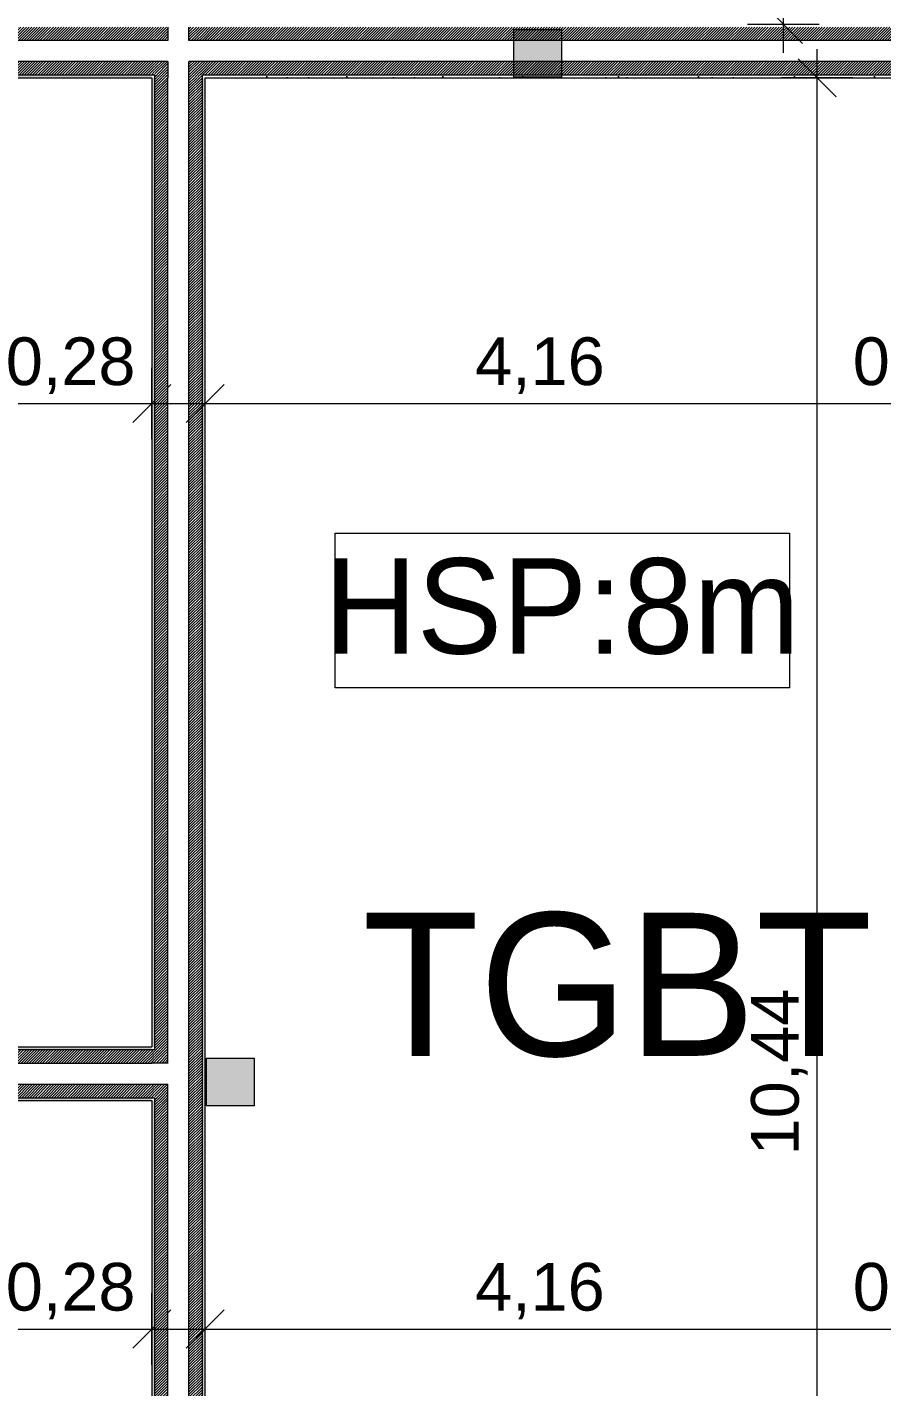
# Model space of a CAD drawing. Header units: millimetres. Extents: x 141848 to 1648660, y -821378 to -151356.
# Drawn here: x 184643 to 189123, y -213036 to -205911 of the extents above; entities that cross this region are included whole.
import ezdxf

# ---------------------------------------------------------------- set-up
doc = ezdxf.new("R2010")
doc.units = ezdxf.units.MM
doc.header["$MEASUREMENT"] = 0
doc.linetypes.add('Wipeout_Contour', pattern=[1000, 0, -1000])
for name, color, linetype in [('Cotations - 1_100', 7, 'Continuous'), ('Hachure', 7, 'Continuous'), ('Nouveau_Co-Structure', 7, 'Continuous')]:
    doc.layers.add(name, color=color, linetype=linetype)
doc.styles.add('STYLE_GENERE_1', font='')
doc.styles.add('STYLE_GENERE_2', font='')
doc.styles.get('STYLE_GENERE_1').set_extended_font_data('Agency FB')
doc.styles.get('STYLE_GENERE_2').set_extended_font_data('Arial')
doc.dimstyles.new('STYLE_GENERE__1', dxfattribs={"dimtxt": 250, "dimasz": 190, "dimexe": 1.25, "dimexo": 0.625, "dimgap": 0, "dimtad": 1, "dimlfac": 0.001, "dimtxsty": 'STYLE_GENERE_2', "dimblk": 'ARROWHEAD_6', "dimblk1": 'ARROWHEAD_6', "dimblk2": 'ARROWHEAD_6', "dimcen": 2.5, "dimse1": 1, "dimse2": 1, "dimclrd": 7, "dimclre": 7, "dimclrt": 7, "dimazin": 3, "dimtfac": 1, "dimtmove": 0, "dimatfit": 3})
doc.dimstyles.new('STYLE_GENERE__2', dxfattribs={"dimtxt": 250, "dimasz": 190, "dimexe": 1.25, "dimexo": 0.625, "dimgap": 0, "dimtad": 1, "dimlfac": 0.001, "dimtxsty": 'STYLE_GENERE_2', "dimblk": 'ARROWHEAD_6', "dimblk1": 'ARROWHEAD_6', "dimblk2": 'ARROWHEAD_6', "dimcen": 2.5, "dimse1": 1, "dimse2": 1, "dimclrd": 7, "dimclre": 7, "dimclrt": 7, "dimazin": 3, "dimtfac": 1, "dimtmove": 0, "dimatfit": 3})
pattern_1 = [(45, (0, 0), (-7.0710678, 7.0710678), [])]
pattern_2 = [(45, (0, 175), (-55.68466, 55.68466), [0, -52.5, 0, -78.75]), (110, (175, 175), (74.000794, 26.934086), [0, -38.5, 0, -66.5])]

# ---------------------------------------------------------------- blocks, each defined once
blk = doc.blocks.new('Mur_8_1', base_point=(185576, -188434))
at = {"color": 254, "linetype": 'Wipeout_Contour', "lineweight": 0, "ltscale": 1108513.257704082}
blk.add_wipeout([(185381, -205980.6), (185491, -205980.6), (185491, -205910.6), (185381, -205910.6)], dxfattribs=at)
at = {"color": 254, "linetype": 'Wipeout_Contour', "lineweight": 0, "ltscale": 1109415.579389121}
blk.add_wipeout([(185491, -206175.6), (185561, -206175.6), (185561, -206160.6), (185491, -206160.6)], dxfattribs=at)
at = {"color": 254, "linetype": 'Wipeout_Contour', "lineweight": 0, "ltscale": 1124060.385624711}
blk.add_wipeout([(185296, -211255.6), (185296, -211270.6), (185311, -211270.6), (185311, -211255.6)], dxfattribs=at)
at = {"color": 254, "linetype": 'Wipeout_Contour', "lineweight": 0, "ltscale": 1132561.79772521}
blk.add_wipeout([(185296, -211535.6), (185296, -216615.6), (185311, -216615.6), (185311, -211535.6)], dxfattribs=at)
at = {"linetype": 'Continuous', "lineweight": 5, "true_color": 0x5f5f5f}
h = blk.add_hatch(dxfattribs=at)
h.set_pattern_fill('Briques_terre_cuite__int_97', color=251, style=0, pattern_type=2)
h.set_pattern_definition(pattern_1)
h.paths.add_polyline_path([(185491, -206175.6), (185561, -206175.6), (185561, -206160.6), (185491, -206160.6)])
h = blk.add_hatch(dxfattribs=at)
h.set_pattern_fill('Enduit_0001', color=251, style=0, pattern_type=2)
h.set_pattern_definition(pattern_2)
h.paths.add_polyline_path([(185296, -211255.6), (185296, -211270.6), (185311, -211270.6), (185311, -211255.6)])
h = blk.add_hatch(dxfattribs=at)
h.set_pattern_fill('Enduit_0001', color=251, style=0, pattern_type=2)
h.set_pattern_definition(pattern_2)
h.paths.add_polyline_path([(185296, -211535.6), (185296, -216615.6), (185311, -216615.6), (185311, -211535.6)])
at = {"color": 7, "linetype": 'Continuous', "lineweight": 5}
for p, q in [((185381, -205910.6), (185381, -205980.6)), ((185491, -205980.6), (185491, -205910.6))]:
    blk.add_line(p, q, dxfattribs=at)
at = {"color": 254, "linetype": 'Wipeout_Contour', "lineweight": 0, "ltscale": 1109174.809711547}
blk.add_wipeout([(185381, -206175.6), (185491, -206175.6), (185491, -206160.6), (185381, -206160.6)], dxfattribs=at)
at = {"color": 254, "linetype": 'Wipeout_Contour', "lineweight": 0, "ltscale": 1125242.242337045}
blk.add_wipeout([(185576, -216615.6), (185576, -206175.6), (185561, -206175.6), (185561, -216615.6)], dxfattribs=at)
at = {"color": 254, "linetype": 'Wipeout_Contour', "lineweight": 0, "ltscale": 1124857.495403426}
blk.add_wipeout([(185296, -211520.6), (185296, -211535.6), (185311, -211535.6), (185311, -211520.6)], dxfattribs=at)
at = {"linetype": 'Continuous', "lineweight": 5, "true_color": 0x5f5f5f}
h = blk.add_hatch(dxfattribs=at)
h.set_pattern_fill('Enduit_0001', color=251, style=0, pattern_type=2)
h.set_pattern_definition(pattern_2)
h.paths.add_polyline_path([(185576, -216615.6), (185576, -206175.6), (185561, -206175.6), (185561, -216615.6)])
h = blk.add_hatch(dxfattribs=at)
h.set_pattern_fill('Enduit_0001', color=251, style=0, pattern_type=2)
h.set_pattern_definition(pattern_2)
h.paths.add_polyline_path([(185296, -211520.6), (185296, -211535.6), (185311, -211535.6), (185311, -211520.6)])
at = {"color": 254, "linetype": 'Wipeout_Contour', "lineweight": 0, "ltscale": 1108934.090127491}
blk.add_wipeout([(185311, -206175.6), (185381, -206175.6), (185381, -206160.6), (185311, -206160.6)], dxfattribs=at)
at = {"linetype": 'Continuous', "lineweight": 5, "true_color": 0x5f5f5f}
h = blk.add_hatch(dxfattribs=at)
h.set_pattern_fill('Briques_terre_cuite__int_97', color=251, style=0, pattern_type=2)
h.set_pattern_definition(pattern_1)
h.paths.add_polyline_path([(185311, -206175.6), (185381, -206175.6), (185381, -206160.6), (185311, -206160.6)])
at = {"color": 254, "linetype": 'Wipeout_Contour', "lineweight": 0, "ltscale": 1109048.424281787}
blk.add_wipeout([(185381, -206160.6), (185491, -206160.6), (185491, -206090.6), (185381, -206090.6)], dxfattribs=at)
at = {"color": 254, "linetype": 'Wipeout_Contour', "lineweight": 0, "ltscale": 1116440.300172366}
blk.add_wipeout([(185311, -211255.6), (185311, -206175.6), (185296, -206175.6), (185296, -211255.6)], dxfattribs=at)
at = {"linetype": 'Continuous', "lineweight": 5, "true_color": 0x5f5f5f}
h = blk.add_hatch(dxfattribs=at)
h.set_pattern_fill('Enduit_0001', color=251, style=0, pattern_type=2)
h.set_pattern_definition(pattern_2)
h.paths.add_polyline_path([(185311, -211255.6), (185311, -206175.6), (185296, -206175.6), (185296, -211255.6)])
at = {"color": 254, "linetype": 'Wipeout_Contour', "lineweight": 0, "ltscale": 1125130.09084485}
blk.add_wipeout([(185561, -216615.6), (185561, -206175.6), (185491, -206175.6), (185491, -216615.6)], dxfattribs=at)
at = {"linetype": 'Continuous', "lineweight": 5, "true_color": 0x5f5f5f}
h = blk.add_hatch(dxfattribs=at)
h.set_pattern_fill('Briques_terre_cuite__int_97', color=251, style=0, pattern_type=2)
h.set_pattern_definition(pattern_1)
h.paths.add_polyline_path([(185561, -216615.6), (185561, -206175.6), (185491, -206175.6), (185491, -216615.6)])
at = {"color": 7, "linetype": 'Continuous', "lineweight": 5}
for p, q in [((185561, -206175.6), (185561, -206160.6)), ((185561, -216615.6), (185561, -206175.6))]:
    blk.add_line(p, q, dxfattribs=at)
at = {"color": 7, "linetype": 'Continuous', "lineweight": 5, "flags": 128}
blk.add_lwpolyline([(185576, -216615.6), (185576, -206175.6)], dxfattribs=at)
at = {"color": 254, "linetype": 'Wipeout_Contour', "lineweight": 0, "ltscale": 1132780.935307262}
blk.add_wipeout([(185381, -211450.6), (185381, -216615.6), (185491, -216615.6), (185491, -211450.6)], dxfattribs=at)
at = {"color": 254, "linetype": 'Wipeout_Contour', "lineweight": 0, "ltscale": 1124808.340555797}
blk.add_wipeout([(185381, -211340.6), (185381, -211450.6), (185491, -211450.6), (185491, -211340.6)], dxfattribs=at)
at = {"color": 254, "linetype": 'Wipeout_Contour', "lineweight": 0, "ltscale": 1132650.509231782}
blk.add_wipeout([(185311, -211520.6), (185311, -216615.6), (185381, -216615.6), (185381, -211520.6)], dxfattribs=at)
at = {"linetype": 'Continuous', "lineweight": 5, "true_color": 0x5f5f5f}
h = blk.add_hatch(dxfattribs=at)
h.set_pattern_fill('Briques_terre_cuite__int_97', color=251, style=0, pattern_type=2)
h.set_pattern_definition(pattern_1)
h.paths.add_polyline_path([(185311, -211520.6), (185311, -216615.6), (185381, -216615.6), (185381, -211520.6)])
at = {"color": 7, "linetype": 'Continuous', "lineweight": 5}
blk.add_line((185491, -216615.6), (185491, -211450.6), dxfattribs=at)
at = {"color": 254, "linetype": 'Wipeout_Contour', "lineweight": 0, "ltscale": 1116920.04347298}
blk.add_wipeout([(185491, -211340.6), (185491, -206175.6), (185381, -206175.6), (185381, -211340.6)], dxfattribs=at)
at = {"color": 7, "linetype": 'Continuous', "lineweight": 5}
for p, q in [((185491, -206160.6), (185491, -206090.6)), ((185491, -206175.6), (185491, -206160.6)), ((185491, -211340.6), (185491, -206175.6)), ((185491, -211450.6), (185491, -211340.6))]:
    blk.add_line(p, q, dxfattribs=at)
at = {"color": 254, "linetype": 'Wipeout_Contour', "lineweight": 0, "ltscale": 1124300.297095052}
blk.add_wipeout([(185311, -211270.6), (185311, -211340.6), (185381, -211340.6), (185381, -211270.6)], dxfattribs=at)
at = {"color": 254, "linetype": 'Wipeout_Contour', "lineweight": 0, "ltscale": 1124841.676206825}
blk.add_wipeout([(185311, -211450.6), (185311, -211520.6), (185381, -211520.6), (185381, -211450.6)], dxfattribs=at)
at = {"linetype": 'Continuous', "lineweight": 5, "true_color": 0x5f5f5f}
h = blk.add_hatch(dxfattribs=at)
h.set_pattern_fill('Briques_terre_cuite__int_97', color=251, style=0, pattern_type=2)
h.set_pattern_definition(pattern_1)
h.paths.add_polyline_path([(185311, -211270.6), (185311, -211340.6), (185381, -211340.6), (185381, -211270.6)])
h = blk.add_hatch(dxfattribs=at)
h.set_pattern_fill('Briques_terre_cuite__int_97', color=251, style=0, pattern_type=2)
h.set_pattern_definition(pattern_1)
h.paths.add_polyline_path([(185311, -211450.6), (185311, -211520.6), (185381, -211520.6), (185381, -211450.6)])
at = {"color": 7, "linetype": 'Continuous', "lineweight": 5}
for p, q in [((185381, -211340.6), (185311, -211340.6)), ((185311, -211450.6), (185381, -211450.6)), ((185381, -211520.6), (185381, -211450.6)), ((185296, -211520.6), (185311, -211520.6)), ((185311, -211520.6), (185311, -216615.6)), ((185381, -216615.6), (185381, -211520.6))]:
    blk.add_line(p, q, dxfattribs=at)
at = {"color": 7, "linetype": 'Continuous', "lineweight": 5, "flags": 128}
blk.add_lwpolyline([(185296, -211535.6), (185296, -216615.6)], dxfattribs=at)
at = {"color": 254, "linetype": 'Wipeout_Contour', "lineweight": 0, "ltscale": 1116575.733191169}
blk.add_wipeout([(185381, -211270.6), (185381, -206175.6), (185311, -206175.6), (185311, -211270.6)], dxfattribs=at)
at = {"linetype": 'Continuous', "lineweight": 5, "true_color": 0x5f5f5f}
h = blk.add_hatch(dxfattribs=at)
h.set_pattern_fill('Briques_terre_cuite__int_97', color=251, style=0, pattern_type=2)
h.set_pattern_definition(pattern_1)
h.paths.add_polyline_path([(185381, -211270.6), (185381, -206175.6), (185311, -206175.6), (185311, -211270.6)])
at = {"color": 7, "linetype": 'Continuous', "lineweight": 5}
for p, q in [((185381, -206090.6), (185381, -206160.6)), ((185311, -206160.6), (185311, -206175.6)), ((185311, -206175.6), (185311, -211270.6)), ((185381, -206160.6), (185381, -206175.6)), ((185381, -211270.6), (185381, -206175.6)), ((185311, -211270.6), (185296, -211270.6)), ((185381, -211340.6), (185381, -211270.6))]:
    blk.add_line(p, q, dxfattribs=at)
at = {"color": 7, "linetype": 'Continuous', "lineweight": 5, "flags": 128}
blk.add_lwpolyline([(185296, -206175.6), (185296, -211255.6)], dxfattribs=at)
blk = doc.blocks.new('Mur_20_1', base_point=(177875.5, -205895.6))
at = {"color": 254, "linetype": 'Wipeout_Contour', "lineweight": 0, "ltscale": 1108272.394434156}
blk.add_wipeout([(185311, -205980.6), (185381, -205980.6), (185381, -205910.6), (185311, -205910.6)], dxfattribs=at)
at = {"color": 254, "linetype": 'Wipeout_Contour', "lineweight": 0, "ltscale": 1117029.776421003}
blk.add_wipeout([(185576, -205910.6), (191696, -205910.6), (191696, -205895.6), (185576, -205895.6)], dxfattribs=at)
at = {"color": 254, "linetype": 'Wipeout_Contour', "lineweight": 0, "ltscale": 1108820.438114642}
blk.add_wipeout([(185296, -206175.6), (185311, -206175.6), (185311, -206160.6), (185296, -206160.6)], dxfattribs=at)
at = {"color": 254, "linetype": 'Wipeout_Contour', "lineweight": 0, "ltscale": 1115149.026821934}
blk.add_wipeout([(185576, -206175.6), (189735.5, -206175.6), (189735.5, -206160.6), (185576, -206160.6)], dxfattribs=at)
at = {"linetype": 'Continuous', "lineweight": 5, "true_color": 0x5f5f5f}
h = blk.add_hatch(dxfattribs=at)
h.set_pattern_fill('Briques_terre_cuite__int_97', color=251, style=0, pattern_type=2)
h.set_pattern_definition(pattern_1)
h.paths.add_polyline_path([(185311, -205980.6), (185381, -205980.6), (185381, -205910.6), (185311, -205910.6)])
h = blk.add_hatch(dxfattribs=at)
h.set_pattern_fill('Enduit_0001', color=251, style=0, pattern_type=2)
h.set_pattern_definition(pattern_2)
h.paths.add_polyline_path([(185296, -206175.6), (185311, -206175.6), (185311, -206160.6), (185296, -206160.6)])
h = blk.add_hatch(dxfattribs=at)
h.set_pattern_fill('Enduit_0001', color=251, style=0, pattern_type=2)
h.set_pattern_definition(pattern_2)
h.paths.add_polyline_path([(185576, -206175.6), (189735.5, -206175.6), (189735.5, -206160.6), (185576, -206160.6)])
at = {"color": 254, "linetype": 'Wipeout_Contour', "lineweight": 0, "ltscale": 1117155.496540373}
blk.add_wipeout([(185561, -205980.6), (191711, -205980.6), (191711, -205910.6), (185561, -205910.6)], dxfattribs=at)
at = {"linetype": 'Continuous', "lineweight": 5, "true_color": 0x5f5f5f}
h = blk.add_hatch(dxfattribs=at)
h.set_pattern_fill('Briques_terre_cuite__int_97', color=251, style=0, pattern_type=2)
h.set_pattern_definition(pattern_1)
h.paths.add_polyline_path([(185561, -205980.6), (191711, -205980.6), (191711, -205910.6), (185561, -205910.6)])
at = {"color": 254, "linetype": 'Wipeout_Contour', "lineweight": 0, "ltscale": 1098455.190285413}
blk.add_wipeout([(177960.5, -205980.6), (185311, -205980.6), (185311, -205910.6), (177960.5, -205910.6)], dxfattribs=at)
at = {"color": 254, "linetype": 'Wipeout_Contour', "lineweight": 0, "ltscale": 1099357.708882553}
blk.add_wipeout([(178155.5, -206175.6), (185296, -206175.6), (185296, -206160.6), (178155.5, -206160.6)], dxfattribs=at)
at = {"color": 254, "linetype": 'Wipeout_Contour', "lineweight": 0, "ltscale": 1109529.297290263}
blk.add_wipeout([(185561, -206175.6), (185576, -206175.6), (185576, -206160.6), (185561, -206160.6)], dxfattribs=at)
at = {"linetype": 'Continuous', "lineweight": 5, "true_color": 0x5f5f5f}
h = blk.add_hatch(dxfattribs=at)
h.set_pattern_fill('Briques_terre_cuite__int_97', color=251, style=0, pattern_type=2)
h.set_pattern_definition(pattern_1)
h.paths.add_polyline_path([(177960.5, -205980.6), (185311, -205980.6), (185311, -205910.6), (177960.5, -205910.6)])
h = blk.add_hatch(dxfattribs=at)
h.set_pattern_fill('Enduit_0001', color=251, style=0, pattern_type=2)
h.set_pattern_definition(pattern_2)
h.paths.add_polyline_path([(178155.5, -206175.6), (185296, -206175.6), (185296, -206160.6), (178155.5, -206160.6)])
h = blk.add_hatch(dxfattribs=at)
h.set_pattern_fill('Enduit_0001', color=251, style=0, pattern_type=2)
h.set_pattern_definition(pattern_2)
h.paths.add_polyline_path([(185561, -206175.6), (185576, -206175.6), (185576, -206160.6), (185561, -206160.6)])
at = {"color": 254, "linetype": 'Wipeout_Contour', "lineweight": 0, "ltscale": 1108754.171048852}
blk.add_wipeout([(185491, -205980.6), (185561, -205980.6), (185561, -205910.6), (185491, -205910.6)], dxfattribs=at)
at = {"linetype": 'Continuous', "lineweight": 5, "true_color": 0x5f5f5f}
h = blk.add_hatch(dxfattribs=at)
h.set_pattern_fill('Briques_terre_cuite__int_97', color=251, style=0, pattern_type=2)
h.set_pattern_definition(pattern_1)
h.paths.add_polyline_path([(185491, -205980.6), (185561, -205980.6), (185561, -205910.6), (185491, -205910.6)])
at = {"color": 254, "linetype": 'Wipeout_Contour', "lineweight": 0, "ltscale": 1114758.555108009}
blk.add_wipeout([(185491, -206090.6), (189820.5, -206090.6), (189820.5, -205980.6), (185491, -205980.6)], dxfattribs=at)
at = {"color": 254, "linetype": 'Wipeout_Contour', "lineweight": 0, "ltscale": 1108780.82072231}
blk.add_wipeout([(185381, -206090.6), (185491, -206090.6), (185491, -205980.6), (185381, -205980.6)], dxfattribs=at)
at = {"color": 254, "linetype": 'Wipeout_Contour', "lineweight": 0, "ltscale": 1115023.561161888}
blk.add_wipeout([(185561, -206160.6), (189750.5, -206160.6), (189750.5, -206090.6), (185561, -206090.6)], dxfattribs=at)
at = {"linetype": 'Continuous', "lineweight": 5, "true_color": 0x5f5f5f}
h = blk.add_hatch(dxfattribs=at)
h.set_pattern_fill('Briques_terre_cuite__int_97', color=251, style=0, pattern_type=2)
h.set_pattern_definition(pattern_1)
h.paths.add_polyline_path([(185561, -206160.6), (189750.5, -206160.6), (189750.5, -206090.6), (185561, -206090.6)])
at = {"color": 7, "linetype": 'Continuous', "lineweight": 5}
for p, q in [((185491, -205980.6), (185491, -205910.6)), ((189820.5, -205980.6), (185491, -205980.6))]:
    blk.add_line(p, q, dxfattribs=at)
at = {"color": 254, "linetype": 'Wipeout_Contour', "lineweight": 0, "ltscale": 1098962.686123093}
blk.add_wipeout([(178070.5, -206090.6), (185381, -206090.6), (185381, -205980.6), (178070.5, -205980.6)], dxfattribs=at)
at = {"color": 7, "linetype": 'Continuous', "lineweight": 5}
for p, q in [((185381, -205910.6), (185381, -205980.6)), ((185381, -205980.6), (178070.5, -205980.6))]:
    blk.add_line(p, q, dxfattribs=at)
at = {"color": 254, "linetype": 'Wipeout_Contour', "lineweight": 0, "ltscale": 1108807.67725904}
blk.add_wipeout([(185311, -206160.6), (185381, -206160.6), (185381, -206090.6), (185311, -206090.6)], dxfattribs=at)
at = {"color": 254, "linetype": 'Wipeout_Contour', "lineweight": 0, "ltscale": 1109289.221394491}
blk.add_wipeout([(185491, -206160.6), (185561, -206160.6), (185561, -206090.6), (185491, -206090.6)], dxfattribs=at)
at = {"linetype": 'Continuous', "lineweight": 5, "true_color": 0x5f5f5f}
h = blk.add_hatch(dxfattribs=at)
h.set_pattern_fill('Briques_terre_cuite__int_97', color=251, style=0, pattern_type=2)
h.set_pattern_definition(pattern_1)
h.paths.add_polyline_path([(185311, -206160.6), (185381, -206160.6), (185381, -206090.6), (185311, -206090.6)])
h = blk.add_hatch(dxfattribs=at)
h.set_pattern_fill('Briques_terre_cuite__int_97', color=251, style=0, pattern_type=2)
h.set_pattern_definition(pattern_1)
h.paths.add_polyline_path([(185491, -206160.6), (185561, -206160.6), (185561, -206090.6), (185491, -206090.6)])
at = {"color": 7, "linetype": 'Continuous', "lineweight": 5}
for p, q in [((185381, -206090.6), (185381, -206160.6)), ((185561, -206090.6), (185491, -206090.6)), ((185491, -206160.6), (185491, -206090.6)), ((189750.5, -206090.6), (185561, -206090.6)), ((185561, -206175.6), (185561, -206160.6)), ((185561, -206160.6), (189750.5, -206160.6))]:
    blk.add_line(p, q, dxfattribs=at)
at = {"color": 7, "linetype": 'Continuous', "lineweight": 5, "flags": 128}
blk.add_lwpolyline([(185576, -206175.6), (189735.5, -206175.6)], dxfattribs=at)
at = {"color": 254, "linetype": 'Wipeout_Contour', "lineweight": 0, "ltscale": 1099230.624865044}
blk.add_wipeout([(178140.5, -206160.6), (185311, -206160.6), (185311, -206090.6), (178140.5, -206090.6)], dxfattribs=at)
at = {"linetype": 'Continuous', "lineweight": 5, "true_color": 0x5f5f5f}
h = blk.add_hatch(dxfattribs=at)
h.set_pattern_fill('Briques_terre_cuite__int_97', color=251, style=0, pattern_type=2)
h.set_pattern_definition(pattern_1)
h.paths.add_polyline_path([(178140.5, -206160.6), (185311, -206160.6), (185311, -206090.6), (178140.5, -206090.6)])
at = {"color": 7, "linetype": 'Continuous', "lineweight": 5}
for p, q in [((185311, -206090.6), (178140.5, -206090.6)), ((185381, -206090.6), (185311, -206090.6)), ((178140.5, -206160.6), (185311, -206160.6)), ((185311, -206160.6), (185311, -206175.6))]:
    blk.add_line(p, q, dxfattribs=at)
at = {"color": 7, "linetype": 'Continuous', "lineweight": 5, "flags": 128}
blk.add_lwpolyline([(178155.5, -206175.6), (185296, -206175.6)], dxfattribs=at)
blk = doc.blocks.new('Mur_25_1', base_point=(185576, -211395.6))
at = {"color": 254, "linetype": 'Wipeout_Contour', "lineweight": 0, "ltscale": 1124729.631524595}
blk.add_wipeout([(185296, -211450.6), (185296, -211520.6), (185311, -211520.6), (185311, -211450.6)], dxfattribs=at)
at = {"linetype": 'Continuous', "lineweight": 5, "true_color": 0x5f5f5f}
h = blk.add_hatch(dxfattribs=at)
h.set_pattern_fill('Briques_terre_cuite__int_97', color=251, style=0, pattern_type=2)
h.set_pattern_definition(pattern_1)
h.paths.add_polyline_path([(185296, -211450.6), (185296, -211520.6), (185311, -211520.6), (185311, -211450.6)])
at = {"color": 254, "linetype": 'Wipeout_Contour', "lineweight": 0, "ltscale": 1124458.89558667}
blk.add_wipeout([(185296, -211340.6), (185296, -211450.6), (185311, -211450.6), (185311, -211340.6)], dxfattribs=at)
at = {"color": 254, "linetype": 'Wipeout_Contour', "lineweight": 0, "ltscale": 1115531.962706978}
blk.add_wipeout([(178155.5, -211535.6), (185296, -211535.6), (185296, -211520.6), (178155.5, -211520.6)], dxfattribs=at)
at = {"linetype": 'Continuous', "lineweight": 5, "true_color": 0x5f5f5f}
h = blk.add_hatch(dxfattribs=at)
h.set_pattern_fill('Enduit_0001', color=251, style=0, pattern_type=2)
h.set_pattern_definition(pattern_2)
h.paths.add_polyline_path([(178155.5, -211535.6), (185296, -211535.6), (185296, -211520.6), (178155.5, -211520.6)])
at = {"color": 254, "linetype": 'Wipeout_Contour', "lineweight": 0, "ltscale": 1124188.198458556}
blk.add_wipeout([(185296, -211270.6), (185296, -211340.6), (185311, -211340.6), (185311, -211270.6)], dxfattribs=at)
at = {"linetype": 'Continuous', "lineweight": 5, "true_color": 0x5f5f5f}
h = blk.add_hatch(dxfattribs=at)
h.set_pattern_fill('Briques_terre_cuite__int_97', color=251, style=0, pattern_type=2)
h.set_pattern_definition(pattern_1)
h.paths.add_polyline_path([(185296, -211270.6), (185296, -211340.6), (185311, -211340.6), (185311, -211270.6)])
at = {"color": 254, "linetype": 'Wipeout_Contour', "lineweight": 0, "ltscale": 1114728.128493999}
blk.add_wipeout([(185296, -211255.6), (178155.5, -211255.6), (178155.5, -211270.6), (185296, -211270.6)], dxfattribs=at)
at = {"color": 254, "linetype": 'Wipeout_Contour', "lineweight": 0, "ltscale": 1124570.967242919}
blk.add_wipeout([(185311, -211340.6), (185311, -211450.6), (185381, -211450.6), (185381, -211340.6)], dxfattribs=at)
at = {"linetype": 'Continuous', "lineweight": 5, "true_color": 0x5f5f5f}
h = blk.add_hatch(dxfattribs=at)
h.set_pattern_fill('Enduit_0001', color=251, style=0, pattern_type=2)
h.set_pattern_definition(pattern_2)
h.paths.add_polyline_path([(185296, -211255.6), (178155.5, -211255.6), (178155.5, -211270.6), (185296, -211270.6)])
at = {"color": 254, "linetype": 'Wipeout_Contour', "lineweight": 0, "ltscale": 1115403.020742392}
blk.add_wipeout([(178155.5, -211520.6), (185296, -211520.6), (185296, -211450.6), (178155.5, -211450.6)], dxfattribs=at)
at = {"linetype": 'Continuous', "lineweight": 5, "true_color": 0x5f5f5f}
h = blk.add_hatch(dxfattribs=at)
h.set_pattern_fill('Briques_terre_cuite__int_97', color=251, style=0, pattern_type=2)
h.set_pattern_definition(pattern_1)
h.paths.add_polyline_path([(178155.5, -211520.6), (185296, -211520.6), (185296, -211450.6), (178155.5, -211450.6)])
at = {"color": 7, "linetype": 'Continuous', "lineweight": 5}
for p, q in [((178155.5, -211520.6), (185296, -211520.6)), ((185296, -211520.6), (185311, -211520.6))]:
    blk.add_line(p, q, dxfattribs=at)
at = {"color": 7, "linetype": 'Continuous', "lineweight": 5, "flags": 128}
blk.add_lwpolyline([(178155.5, -211535.6), (185296, -211535.6)], dxfattribs=at)
at = {"color": 254, "linetype": 'Wipeout_Contour', "lineweight": 0, "ltscale": 1115130.001308921}
blk.add_wipeout([(178155.5, -211450.6), (185296, -211450.6), (185296, -211340.6), (178155.5, -211340.6)], dxfattribs=at)
at = {"color": 7, "linetype": 'Continuous', "lineweight": 5}
for p, q in [((178155.5, -211450.6), (185296, -211450.6)), ((185296, -211450.6), (185311, -211450.6)), ((185311, -211450.6), (185381, -211450.6))]:
    blk.add_line(p, q, dxfattribs=at)
at = {"color": 254, "linetype": 'Wipeout_Contour', "lineweight": 0, "ltscale": 1114857.020136079}
blk.add_wipeout([(178155.5, -211340.6), (185296, -211340.6), (185296, -211270.6), (178155.5, -211270.6)], dxfattribs=at)
at = {"linetype": 'Continuous', "lineweight": 5, "true_color": 0x5f5f5f}
h = blk.add_hatch(dxfattribs=at)
h.set_pattern_fill('Briques_terre_cuite__int_97', color=251, style=0, pattern_type=2)
h.set_pattern_definition(pattern_1)
h.paths.add_polyline_path([(178155.5, -211340.6), (185296, -211340.6), (185296, -211270.6), (178155.5, -211270.6)])
at = {"color": 7, "linetype": 'Continuous', "lineweight": 5}
for p, q in [((185296, -211270.6), (178155.5, -211270.6)), ((185311, -211270.6), (185296, -211270.6)), ((178155.5, -211340.6), (185296, -211340.6)), ((185311, -211340.6), (185296, -211340.6)), ((185381, -211340.6), (185311, -211340.6))]:
    blk.add_line(p, q, dxfattribs=at)
at = {"color": 7, "linetype": 'Continuous', "lineweight": 5, "flags": 128}
blk.add_lwpolyline([(185296, -211255.6), (178155.5, -211255.6)], dxfattribs=at)
blk = doc.blocks.new('*D497')
at = {"layer": 'Cotations - 1_100', "color": 7, "linetype": 'Continuous', "lineweight": 5}
for p, q in [((178155.5, -208070.2), (178155.5, -207695.2)), ((185296, -208070.2), (185296, -207695.2)), ((178255.5, -207782.7), (178055.5, -207982.7)), ((185396, -207782.7), (185196, -207982.7)), ((178155.5, -207882.7), (185296, -207882.7))]:
    blk.add_line(p, q, dxfattribs=at)
at = {"layer": 'Cotations - 1_100', "color": 7, "lineweight": 5, "char_height": 250, "attachment_point": 7, "style": 'STYLE_GENERE_2'}
for s, insert in [('\\A1;{\\pql;\\fArial|b0|i0|c0|p38;7,14}', (181060.6, -207832.7)), ('\\A1;{\\pql;\\fArial|b0|i0|c0|p38;0,28}', (184530.9, -207832.7))]:
    blk.add_mtext(s, dxfattribs=dict(at, insert=insert))
blk = doc.blocks.new('ARROWHEAD_6')
at = {"color": 0, "linetype": 'Continuous', "lineweight": 0}
for p, q in [((-0.5, -0.5), (0.5, 0.5)), ((0, 0), (-1, 0))]:
    blk.add_line(p, q, dxfattribs=at)
blk = doc.blocks.new('*D498')
at = {"layer": 'Cotations - 1_100', "color": 7, "linetype": 'Continuous', "lineweight": 5}
for p, q in [((185296, -208070.2), (185296, -207695.2)), ((185576, -208070.2), (185576, -207695.2)), ((185396, -207782.7), (185196, -207982.7)), ((185676, -207782.7), (185476, -207982.7)), ((185296, -207882.7), (185576, -207882.7))]:
    blk.add_line(p, q, dxfattribs=at)
blk = doc.blocks.new('*D499')
at = {"layer": 'Cotations - 1_100', "color": 7, "linetype": 'Continuous', "lineweight": 5}
for p, q in [((185576, -208070.2), (185576, -207695.2)), ((189735.5, -208070.2), (189735.5, -207695.2)), ((185676, -207782.7), (185476, -207982.7)), ((189835.5, -207782.7), (189635.5, -207982.7)), ((185576, -207882.7), (189735.5, -207882.7))]:
    blk.add_line(p, q, dxfattribs=at)
at = {"layer": 'Cotations - 1_100', "color": 7, "lineweight": 5, "char_height": 250, "attachment_point": 7, "style": 'STYLE_GENERE_2'}
for s, insert in [('\\A1;{\\pql;\\fArial|b0|i0|c0|p38;4,16}', (186990.6, -207832.7)), ('\\A1;{\\pql;\\fArial|b0|i0|c0|p38;0,28}', (188970.4, -207832.7))]:
    blk.add_mtext(s, dxfattribs=dict(at, insert=insert))
blk = doc.blocks.new('*D511')
at = {"layer": 'Cotations - 1_100', "color": 7, "linetype": 'Continuous', "lineweight": 5}
for p, q in [((178155.5, -212920.4), (178155.5, -212545.4)), ((185296, -212920.4), (185296, -212545.4)), ((178255.5, -212632.9), (178055.5, -212832.9)), ((185396, -212632.9), (185196, -212832.9)), ((178155.5, -212732.9), (185296, -212732.9))]:
    blk.add_line(p, q, dxfattribs=at)
at = {"layer": 'Cotations - 1_100', "color": 7, "lineweight": 5, "char_height": 250, "attachment_point": 7, "style": 'STYLE_GENERE_2'}
for s, insert in [('\\A1;{\\pql;\\fArial|b0|i0|c0|p38;7,14}', (181060.6, -212682.9)), ('\\A1;{\\pql;\\fArial|b0|i0|c0|p38;0,28}', (184530.9, -212682.9))]:
    blk.add_mtext(s, dxfattribs=dict(at, insert=insert))
blk = doc.blocks.new('*D512')
at = {"layer": 'Cotations - 1_100', "color": 7, "linetype": 'Continuous', "lineweight": 5}
for p, q in [((185296, -212920.4), (185296, -212545.4)), ((185576, -212920.4), (185576, -212545.4)), ((185396, -212632.9), (185196, -212832.9)), ((185676, -212632.9), (185476, -212832.9)), ((185296, -212732.9), (185576, -212732.9))]:
    blk.add_line(p, q, dxfattribs=at)
blk = doc.blocks.new('*D513')
at = {"layer": 'Cotations - 1_100', "color": 7, "linetype": 'Continuous', "lineweight": 5}
for p, q in [((185576, -212920.4), (185576, -212545.4)), ((189735.5, -212920.4), (189735.5, -212545.4)), ((185676, -212632.9), (185476, -212832.9)), ((189835.5, -212632.9), (189635.5, -212832.9)), ((185576, -212732.9), (189735.5, -212732.9))]:
    blk.add_line(p, q, dxfattribs=at)
at = {"layer": 'Cotations - 1_100', "color": 7, "lineweight": 5, "char_height": 250, "attachment_point": 7, "style": 'STYLE_GENERE_2'}
for s, insert in [('\\A1;{\\pql;\\fArial|b0|i0|c0|p38;4,16}', (186990.6, -212682.9)), ('\\A1;{\\pql;\\fArial|b0|i0|c0|p38;0,28}', (188970.4, -212682.9))]:
    blk.add_mtext(s, dxfattribs=dict(at, insert=insert))
blk = doc.blocks.new('*D516')
at = {"layer": 'Cotations - 1_100', "color": 7, "linetype": 'Continuous', "lineweight": 5}
for p, q in [((183646.7, -211435.6), (183846.7, -211635.6)), ((183934.2, -211535.6), (183559.2, -211535.6)), ((183746.7, -216615.6), (183746.7, -211535.6)), ((183646.7, -216515.6), (183846.7, -216715.6)), ((183934.2, -216615.6), (183559.2, -216615.6)), ((183746.7, -216765.6), (183746.7, -216615.6))]:
    blk.add_line(p, q, dxfattribs=at)
at = {"layer": 'Cotations - 1_100', "color": 7, "lineweight": 5, "char_height": 250, "attachment_point": 7, "rotation": 90, "style": 'STYLE_GENERE_2'}
for s, insert in [('\\A1;{\\pql;\\fArial|b0|i0|c0|p38;0,28}', (183696.7, -212300.7)), ('\\A1;{\\pql;\\fArial|b0|i0|c0|p38;5,08}', (183696.7, -214740.7))]:
    blk.add_mtext(s, dxfattribs=dict(at, insert=insert))
blk = doc.blocks.new('*D518')
at = {"layer": 'Cotations - 1_100', "color": 7, "linetype": 'Continuous', "lineweight": 5}
for p, q in [((183646.7, -206075.6), (183846.7, -206275.6)), ((183934.2, -206175.6), (183559.2, -206175.6)), ((183746.7, -211255.6), (183746.7, -206175.6)), ((183646.7, -211155.6), (183846.7, -211355.6)), ((183934.2, -211255.6), (183559.2, -211255.6))]:
    blk.add_line(p, q, dxfattribs=at)
at = {"layer": 'Cotations - 1_100', "color": 7, "lineweight": 5, "char_height": 250, "attachment_point": 7, "rotation": 90, "style": 'STYLE_GENERE_2'}
for s, insert in [('\\A1;{\\pql;\\fArial|b0|i0|c0|p38;0,28}', (183696.7, -206940.7)), ('\\A1;{\\pql;\\fArial|b0|i0|c0|p38;5,08}', (183696.7, -209380.7))]:
    blk.add_mtext(s, dxfattribs=dict(at, insert=insert))
blk = doc.blocks.new('*D519')
at = {"layer": 'Cotations - 1_100', "color": 7, "linetype": 'Continuous', "lineweight": 5}
for p, q in [((183646.7, -205795.6), (183846.7, -205995.6)), ((183934.2, -205895.6), (183559.2, -205895.6)), ((183746.7, -206175.6), (183746.7, -205895.6)), ((183646.7, -206075.6), (183846.7, -206275.6)), ((183934.2, -206175.6), (183559.2, -206175.6))]:
    blk.add_line(p, q, dxfattribs=at)
blk = doc.blocks.new('*D520')
at = {"layer": 'Cotations - 1_100', "color": 7, "linetype": 'Continuous', "lineweight": 5}
for p, q in [((183846.7, -197363.2), (183646.7, -197163.2)), ((183934.2, -197263.2), (183559.2, -197263.2)), ((183746.7, -205895.6), (183746.7, -197263.2)), ((183646.7, -205795.6), (183846.7, -205995.6)), ((183934.2, -205895.6), (183559.2, -205895.6))]:
    blk.add_line(p, q, dxfattribs=at)
at = {"layer": 'Cotations - 1_100', "color": 7, "lineweight": 5, "char_height": 250, "attachment_point": 7, "rotation": 90, "style": 'STYLE_GENERE_2'}
for s, insert in [('\\A1;{\\pql;\\fArial|b0|i0|c0|p38;0,10}', (183696.7, -198028.3)), ('\\A1;{\\pql;\\fArial|b0|i0|c0|p38;8,63}', (183696.7, -202244.5))]:
    blk.add_mtext(s, dxfattribs=dict(at, insert=insert))
blk = doc.blocks.new('*D525')
at = {"layer": 'Cotations - 1_100', "color": 7, "linetype": 'Continuous', "lineweight": 5}
for p, q in [((188783.7, -206175.6), (188783.7, -206025.6)), ((188883.7, -206275.6), (188683.7, -206075.6)), ((188971.2, -206175.6), (188596.2, -206175.6)), ((188783.7, -216615.6), (188783.7, -206175.6)), ((188683.7, -216515.6), (188883.7, -216715.6)), ((188971.2, -216615.6), (188596.2, -216615.6)), ((188783.7, -216765.6), (188783.7, -216615.6))]:
    blk.add_line(p, q, dxfattribs=at)
at = {"layer": 'Cotations - 1_100', "color": 7, "lineweight": 5, "insert": (188733.7, -211823), "char_height": 250, "attachment_point": 7, "rotation": 90, "style": 'STYLE_GENERE_2'}
blk.add_mtext('\\A1;{\\pql;\\fArial|b0|i0|c0|p38;10,44}', dxfattribs=at)
blk = doc.blocks.new('*D599')
at = {"layer": 'Cotations - 1_100', "color": 7, "linetype": 'Continuous', "lineweight": 5}
for p, q in [((188506.8, -200280.6), (188706.8, -200480.6)), ((188794.3, -200380.6), (188419.3, -200380.6)), ((188606.8, -205895.6), (188606.8, -200380.6)), ((188506.8, -205795.6), (188706.8, -205995.6)), ((188794.3, -205895.6), (188419.3, -205895.6)), ((188606.8, -206045.6), (188606.8, -205895.6))]:
    blk.add_line(p, q, dxfattribs=at)
at = {"layer": 'Cotations - 1_100', "color": 7, "lineweight": 5, "char_height": 250, "attachment_point": 7, "rotation": 90, "style": 'STYLE_GENERE_2'}
for s, insert in [('\\A1;{\\pql;\\fArial|b0|i0|c0|p38;0,28}', (188556.8, -201145.7)), ('\\A1;{\\pql;\\fArial|b0|i0|c0|p38;5,51}', (188556.8, -203803.2))]:
    blk.add_mtext(s, dxfattribs=dict(at, insert=insert))

msp = doc.modelspace()

# ---------------------------------------------------------------- block references
at = {"color": 7, "lineweight": 5}
msp.add_blockref('Mur_8_1', (185576.034, -188433.997), dxfattribs=at)

# ---------------------------------------------------------------- texts
at = {"layer": 'Hachure', "color": 250, "linetype": 'Continuous', "lineweight": 5, "true_color": 0x1f1f1f, "insert": (187736.51, -210931.768), "char_height": 750, "attachment_point": 5, "style": 'STYLE_GENERE_1'}
msp.add_mtext('\\A1;{\\pqc;\\fAgency FB|b0|i0|c0|p34;TGBT}', dxfattribs=at)

# ---------------------------------------------------------------- next in the draw order: hatches: boundary and pattern name
at = {"layer": 'Nouveau_Co-Structure', "linetype": 'Continuous', "lineweight": 5}
msp.add_hatch(color=1, dxfattribs=at).paths.add_polyline_path([(185583.091, -211313.07), (185583.091, -211563.07), (185833.091, -211563.07), (185833.091, -211313.07)])

# ---------------------------------------------------------------- next in the draw order: linework, layer by layer
at = {"layer": 'Hachure', "color": 7, "linetype": 'Continuous', "lineweight": 5, "flags": 128}
msp.add_lwpolyline([(186257.712, -208561.938), (188638.257, -208561.938), (188638.257, -209372.753), (186257.712, -209372.753)], close=True, dxfattribs=at)
at = {"layer": 'Nouveau_Co-Structure', "color": 7, "linetype": 'Continuous', "lineweight": 5}
msp.add_lwpolyline([(185583.091, -211313.07), (185833.091, -211313.07), (185833.091, -211563.07), (185583.091, -211563.07)], close=True, dxfattribs=at)

# ---------------------------------------------------------------- next in the draw order: block references
at = {"color": 7, "lineweight": 5}
for name, p in [('Mur_20_1', (177875.542, -205895.57)), ('Mur_25_1', (185576.034, -211395.57))]:
    msp.add_blockref(name, p, dxfattribs=at)

# ---------------------------------------------------------------- next in the draw order: texts
at = {"layer": 'Hachure', "color": 250, "linetype": 'Continuous', "lineweight": 5, "true_color": 0x1f1f1f, "insert": (187447.984, -208947.073), "char_height": 500, "attachment_point": 5, "style": 'STYLE_GENERE_1'}
msp.add_mtext('\\A1;{\\pqc;\\fAgency FB|b0|i0|c0|p34;HSP:8m}', dxfattribs=at)

# ---------------------------------------------------------------- next in the draw order: dimensions: what is measured, and where the dimension line sits
at = {"layer": 'Cotations - 1_100', "color": 7, "linetype": 'Continuous', "lineweight": 5}
for base, p1, p2, picture, middle in [((189735.542, -207882.706), (185576.034, -209914.784), (189735.542, -211395.57), '*D499', (187315.349, -207707.706)), ((185576.034, -207882.706), (185296.034, -209914.784), (185576.034, -209914.784), '*D498', (184855.595, -207707.706)), ((189735.542, -212732.894), (185576.034, -209914.784), (189735.542, -211395.57), '*D513', (187315.349, -212557.894))]:
    dim = msp.add_linear_dim(base=base, p1=p1, p2=p2, dimstyle='STYLE_GENERE__1', dxfattribs=at)
    dim.commit()
    dim.dimension.update_dxf_attribs({"geometry": picture, "text_midpoint": middle, "dimtype": 160})

# ---------------------------------------------------------------- next in the draw order: hatches: boundary and pattern name
at = {"layer": 'Nouveau_Co-Structure', "linetype": 'Continuous', "lineweight": 5}
msp.add_hatch(color=1, dxfattribs=at).paths.add_polyline_path([(187193.67, -205923.029), (187193.67, -206173.029), (187443.67, -206173.029), (187443.67, -205923.029)])

# ---------------------------------------------------------------- next in the draw order: linework, layer by layer
at = {"layer": 'Nouveau_Co-Structure', "color": 7, "linetype": 'Continuous', "lineweight": 5}
msp.add_lwpolyline([(187193.67, -205923.029), (187443.67, -205923.029), (187443.67, -206173.029), (187193.67, -206173.029)], close=True, dxfattribs=at)

# ---------------------------------------------------------------- next in the draw order: dimensions: what is measured, and where the dimension line sits
at = {"layer": 'Cotations - 1_100', "color": 7, "linetype": 'Continuous', "lineweight": 5}
for base, p1, p2, picture, middle in [((183746.673, -197263.159), (185296.034, -205895.57), (183895.902, -197263.159), '*D520', (183571.673, -201919.803)), ((188606.841902307, -200380.570107781), (191696.033568261, -205895.570107756), (191696.033568261, -200380.570107781), '*D599', (188431.841902307, -203478.508855604)), ((183746.673, -205895.57), (185296.034, -206175.57), (185296.034, -205895.57), '*D519', (183571.673, -206616.009)), ((188783.695, -206175.57), (185576.034, -216615.57), (185576.034, -206175.57), '*D525', (188608.695, -211402.998)), ((183746.673, -206175.57), (181725.788, -211255.57), (185296.034, -206175.57), '*D518', (183571.673, -209056.009)), ((183746.673, -211535.57), (185296.034, -216615.57), (181725.788, -211535.57), '*D516', (183571.673, -214416.009))]:
    dim = msp.add_linear_dim(base=base, p1=p1, p2=p2, angle=90, dimstyle='STYLE_GENERE__2', dxfattribs=at)
    dim.commit()
    dim.dimension.update_dxf_attribs({"geometry": picture, "text_midpoint": middle, "dimtype": 160, "text_rotation": 90})
for base, p1, p2, picture, middle in [((185296.034, -207882.706), (178155.542, -211395.57), (185296.034, -209914.784), '*D497', (181385.349, -207707.706)), ((185296.034, -212732.894), (178155.542, -216615.57), (185296.034, -209914.784), '*D511', (181385.349, -212557.894)), ((185576.034, -212732.894), (185296.034, -209914.784), (185576.034, -209914.784), '*D512', (184855.595, -212557.894))]:
    dim = msp.add_linear_dim(base=base, p1=p1, p2=p2, dimstyle='STYLE_GENERE__1', dxfattribs=at)
    dim.commit()
    dim.dimension.update_dxf_attribs({"geometry": picture, "text_midpoint": middle, "dimtype": 160})

doc.saveas('drawing.dxf')
